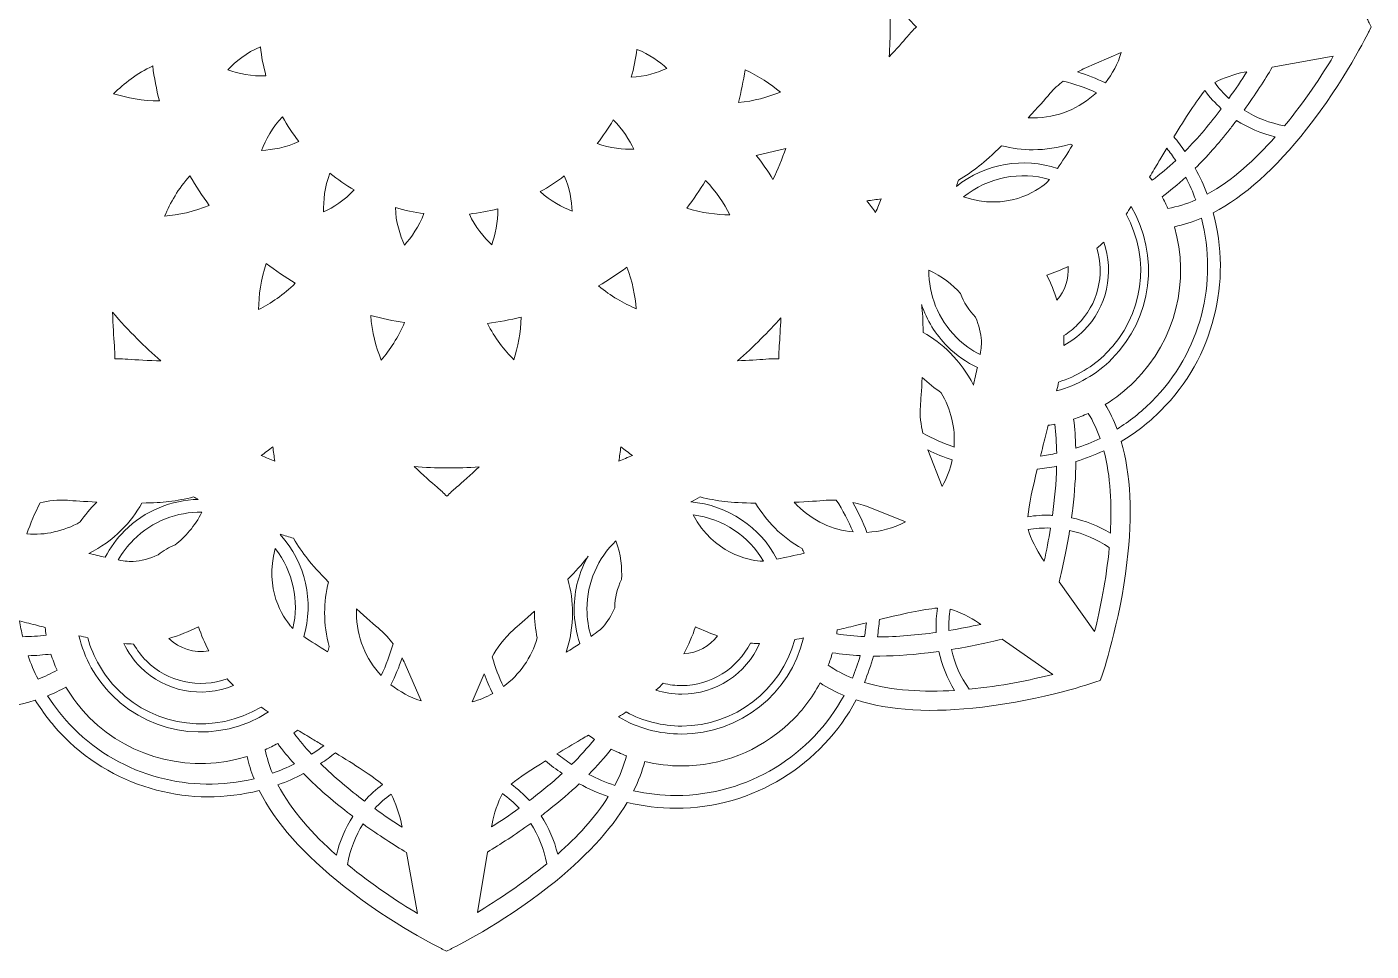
# Model space of a CAD drawing. Header units: millimetres. Extents: x -417 to 661, y -646 to -7.
# Drawn here: x 76.5 to 298.1, y -645.7 to -493.3 of the extents above; entities that cross this region are included whole.
import ezdxf

# ---------------------------------------------------------------- set-up
doc = ezdxf.new("R2010")
doc.units = ezdxf.units.MM
doc.header["$MEASUREMENT"] = 0
doc.layers.add('Layer 1', color=7, linetype='Continuous')

msp = doc.modelspace()

# ---------------------------------------------------------------- linework, layer by layer
at = {"layer": 'Layer 1', "lineweight": 0}
for points, knots in [([(297.77, -492.63), (297.61, -492.3), (293.76, -484.45), (287.47, -476.47), (282.31, -469.92), (277.15, -465.31), (272.02, -462.66), (272.72, -459.96), (273.1, -457.13), (273.1, -454.22), (273.1, -442.01), (266.56, -431.31), (256.8, -425.41), (258.48, -419.96), (258.84, -413.14), (257.88, -404.99), (256.68, -394.91), (253.85, -386.63), (253.73, -386.28), (253.73, -386.28), (253.48, -385.56), (253.48, -385.56), (253.48, -385.56), (252.75, -385.31), (252.75, -385.31), (252.41, -385.19), (244.13, -382.36), (234.04, -381.16), (225.77, -380.18), (218.85, -380.57), (213.35, -382.32), (211.94, -379.92), (210.2, -377.65), (208.14, -375.59), (199.51, -366.96), (187.32, -364.01), (176.25, -366.74), (173.58, -361.7), (169.02, -356.62), (162.57, -351.55), (154.59, -345.26), (146.74, -341.41), (146.41, -341.25), (146.41, -341.25), (145.72, -340.91), (145.72, -340.91), (145.72, -340.91), (145.03, -341.25), (145.03, -341.25), (144.7, -341.41), (136.85, -345.26), (128.87, -351.55), (122.32, -356.7), (117.71, -361.87), (115.06, -367), (112.36, -366.29), (109.53, -365.92), (106.61, -365.92), (94.41, -365.92), (83.7, -372.46), (77.81, -382.22), (72.36, -380.54), (65.53, -380.17), (57.39, -381.14), (47.3, -382.34), (39.03, -385.17), (38.68, -385.29), (38.68, -385.29), (37.95, -385.54), (37.95, -385.54), (37.95, -385.54), (37.7, -386.26), (37.7, -386.26), (37.58, -386.61), (34.76, -394.89), (33.56, -404.97), (32.57, -413.25), (32.97, -420.17), (34.72, -425.67), (32.31, -427.08), (30.05, -428.82), (27.99, -430.88), (19.35, -439.51), (16.41, -451.7), (19.14, -462.77), (14.1, -465.43), (9.02, -470), (3.94, -476.44), (-2.34, -484.42), (-6.19, -492.28), (-6.36, -492.61), (-6.36, -492.61), (-6.69, -493.3), (-6.69, -493.3), (-6.69, -493.3), (-6.36, -493.99), (-6.36, -493.99), (-6.19, -494.32), (-2.34, -502.17), (3.94, -510.15), (9.07, -516.66), (14.2, -521.25), (19.3, -523.91), (18.66, -526.49), (18.32, -529.19), (18.32, -531.97), (18.32, -544.22), (24.91, -554.96), (34.73, -560.84), (32.95, -566.35), (32.55, -573.3), (33.54, -581.63), (34.74, -591.71), (37.56, -599.99), (37.68, -600.34), (37.68, -600.34), (37.94, -601.06), (37.94, -601.06), (37.94, -601.06), (38.66, -601.31), (38.66, -601.31), (39.01, -601.43), (47.29, -604.26), (57.37, -605.46), (65.57, -606.44), (72.43, -606.05), (77.9, -604.34), (79.24, -606.51), (80.84, -608.56), (82.72, -610.44), (91.41, -619.13), (103.7, -622.05), (114.83, -619.23), (117.44, -624.48), (122.12, -629.78), (128.84, -635.08), (136.82, -641.36), (144.67, -645.21), (145, -645.37), (145, -645.37), (145.69, -645.71), (145.69, -645.71), (145.69, -645.71), (146.38, -645.37), (146.38, -645.37), (146.71, -645.21), (154.57, -641.36), (162.55, -635.08), (168.43, -630.44), (172.76, -625.79), (175.49, -621.18), (178.07, -621.81), (180.76, -622.15), (183.52, -622.15), (196.37, -622.15), (207.56, -614.91), (213.22, -604.28), (218.73, -606.07), (225.69, -606.47), (234.02, -605.48), (244.11, -604.28), (252.39, -601.45), (252.74, -601.33), (252.74, -601.33), (253.46, -601.08), (253.46, -601.08), (253.46, -601.08), (253.71, -600.36), (253.71, -600.36), (253.83, -600.01), (256.66, -591.73), (257.86, -581.65), (258.8, -573.72), (258.48, -567.05), (256.91, -561.67), (259.24, -560.28), (261.43, -558.59), (263.43, -556.59), (272.25, -547.76), (275.13, -535.22), (272.08, -523.96), (277.18, -521.31), (282.33, -516.7), (287.47, -510.18), (293.76, -502.2), (297.61, -494.35), (297.77, -494.01), (297.77, -494.01), (298.11, -493.32), (298.11, -493.32), (298.11, -493.32), (297.77, -492.63), (297.77, -492.63)], [0, 0, 0, 0, 1, 1, 1, 2, 2, 2, 3, 3, 3, 4, 4, 4, 5, 5, 5, 6, 6, 6, 7, 7, 7, 8, 8, 8, 9, 9, 9, 10, 10, 10, 11, 11, 11, 12, 12, 12, 13, 13, 13, 14, 14, 14, 15, 15, 15, 16, 16, 16, 17, 17, 17, 18, 18, 18, 19, 19, 19, 20, 20, 20, 21, 21, 21, 22, 22, 22, 23, 23, 23, 24, 24, 24, 25, 25, 25, 26, 26, 26, 27, 27, 27, 28, 28, 28, 29, 29, 29, 30, 30, 30, 31, 31, 31, 32, 32, 32, 33, 33, 33, 34, 34, 34, 35, 35, 35, 36, 36, 36, 37, 37, 37, 38, 38, 38, 39, 39, 39, 40, 40, 40, 41, 41, 41, 42, 42, 42, 43, 43, 43, 44, 44, 44, 45, 45, 45, 46, 46, 46, 47, 47, 47, 48, 48, 48, 49, 49, 49, 50, 50, 50, 51, 51, 51, 52, 52, 52, 53, 53, 53, 54, 54, 54, 55, 55, 55, 56, 56, 56, 57, 57, 57, 58, 58, 58, 59, 59, 59, 60, 60, 60, 61, 61, 61, 62, 62, 62, 63, 63, 63, 64, 64, 64, 64]), ([(218.66, -488.38), (219.85, -489.65), (220.94, -490.88), (221.66, -491.73), (222.11, -492.27), (222.61, -492.8), (223.14, -493.31), (222.61, -493.83), (222.11, -494.36), (221.66, -494.89), (220.94, -495.75), (219.85, -496.97), (218.67, -498.25), (218.78, -496.61), (218.83, -494.97), (218.83, -493.33), (218.83, -491.68), (218.78, -490.03), (218.66, -488.38)], [0, 0, 0, 0, 1, 1, 1, 2, 2, 2, 3, 3, 3, 4, 4, 4, 5, 5, 5, 6, 6, 6, 6]), ([(109.66, -500.39), (110.92, -499.08), (112.76, -497.51), (115.01, -496.59), (115.19, -498.21), (115.5, -499.81), (115.93, -501.38), (113.59, -501.53), (111.32, -500.98), (109.66, -500.39)], [0, 0, 0, 0, 1, 1, 1, 2, 2, 2, 3, 3, 3, 3]), ([(176.14, -501.62), (176.56, -500.11), (176.88, -498.58), (177.07, -497.02), (179.1, -497.8), (180.81, -499.07), (182.03, -500.16), (180.49, -500.84), (178.38, -501.54), (176.14, -501.62)], [0, 0, 0, 0, 1, 1, 1, 2, 2, 2, 3, 3, 3, 3]), ([(254.3, -502.55), (252.81, -501.83), (251.28, -501.23), (249.72, -500.74), (250.26, -500.44), (250.66, -500.24), (250.8, -500.17), (250.8, -500.17), (256.92, -497.53), (256.92, -497.53), (256.36, -499.39), (255.46, -501.08), (254.3, -502.55)], [0, 0, 0, 0, 1, 1, 1, 2, 2, 2, 3, 3, 3, 4, 4, 4, 4]), ([(283.85, -509.63), (281.42, -509.19), (279.15, -508.29), (277.17, -507.04), (279.02, -504.47), (280.58, -502.03), (281.82, -499.96), (281.82, -499.96), (291.87, -498.16), (291.87, -498.16), (289.95, -501.37), (287.2, -505.57), (283.85, -509.63)], [0, 0, 0, 0, 1, 1, 1, 2, 2, 2, 3, 3, 3, 4, 4, 4, 4]), ([(98.35, -505.51), (95.63, -505.56), (93, -505.02), (90.81, -504.34), (92.51, -502.68), (94.69, -500.95), (97.25, -499.76), (97.5, -501.7), (97.87, -503.62), (98.35, -505.51)], [0, 0, 0, 0, 1, 1, 1, 2, 2, 2, 3, 3, 3, 3]), ([(194.9, -500.39), (197.15, -501.39), (199.13, -502.76), (200.72, -504.08), (198.74, -504.87), (196.34, -505.58), (193.8, -505.8), (194.27, -504.02), (194.63, -502.21), (194.9, -500.39)], [0, 0, 0, 0, 1, 1, 1, 2, 2, 2, 3, 3, 3, 3]), ([(272.32, -502.47), (273.64, -501.76), (275.68, -501.07), (277.17, -500.79), (277.17, -500.79), (277.63, -500.71), (277.63, -500.71), (276.75, -502.1), (275.75, -503.58), (274.66, -505.11), (273.79, -504.31), (273.01, -503.42), (272.32, -502.47)], [0, 0, 0, 0, 1, 1, 1, 2, 2, 2, 3, 3, 3, 4, 4, 4, 4]), ([(242.38, -508.32), (242.12, -508.32), (241.86, -508.31), (241.6, -508.3), (243.08, -506.69), (244.38, -505.21), (245.16, -504.3), (245.8, -503.53), (246.59, -502.84), (247.37, -502.26), (249.23, -502.72), (251.06, -503.36), (252.82, -504.17), (250.1, -506.75), (246.41, -508.32), (242.38, -508.32)], [0, 0, 0, 0, 1, 1, 1, 2, 2, 2, 3, 3, 3, 4, 4, 4, 5, 5, 5, 5]), ([(267.41, -513.84), (266.84, -513.01), (266.24, -512.2), (265.59, -511.42), (267.49, -508.32), (269.29, -505.51), (270.71, -503.82), (271.5, -504.9), (272.41, -505.9), (273.41, -506.8), (271.62, -509.19), (269.6, -511.61), (267.41, -513.84)], [0, 0, 0, 0, 1, 1, 1, 2, 2, 2, 3, 3, 3, 4, 4, 4, 4]), ([(118.67, -508.14), (119.46, -509.56), (120.35, -510.92), (121.34, -512.21), (119.25, -513.23), (116.96, -513.58), (115.21, -513.68), (115.87, -511.99), (116.96, -509.85), (118.67, -508.14)], [0, 0, 0, 0, 1, 1, 1, 2, 2, 2, 3, 3, 3, 3]), ([(176.57, -513.48), (174.87, -513.52), (172.64, -513.36), (170.52, -512.55), (171.5, -511.32), (172.38, -510.02), (173.17, -508.66), (174.75, -510.16), (175.86, -512), (176.57, -513.48)], [0, 0, 0, 0, 1, 1, 1, 2, 2, 2, 3, 3, 3, 3]), ([(271.09, -520.9), (270.53, -519.44), (269.88, -518.01), (269.12, -516.62), (271.02, -514.73), (272.92, -512.58), (274.82, -510.17), (275.2, -509.69), (275.57, -509.21), (275.93, -508.73), (277.84, -509.96), (279.99, -510.89), (282.3, -511.44), (279, -515.19), (275.2, -518.65), (271.09, -520.9)], [0, 0, 0, 0, 1, 1, 1, 2, 2, 2, 3, 3, 3, 4, 4, 4, 5, 5, 5, 5]), ([(199.5, -518.5), (198.66, -517.07), (197.75, -515.74), (196.76, -514.51), (196.76, -514.51), (201.63, -513.34), (201.63, -513.34), (201.01, -515.09), (200.29, -516.81), (199.5, -518.5)], [0, 0, 0, 0, 1, 1, 1, 2, 2, 2, 3, 3, 3, 3]), ([(229.75, -519.61), (229.86, -519.28), (229.97, -518.94), (230.07, -518.6), (231.26, -517.89), (232.41, -517.09), (233.5, -516.25), (234.48, -515.49), (235.72, -514.37), (237.2, -512.9), (238.88, -513.34), (240.62, -513.57), (242.38, -513.57), (244.47, -513.57), (246.52, -513.25), (248.47, -512.64), (248.61, -512.69), (248.75, -512.74), (248.89, -512.79), (248.04, -514.18), (247.17, -515.54), (246.42, -516.66), (240.84, -514.81), (234.53, -515.79), (229.75, -519.61)], [0, 0, 0, 0, 1, 1, 1, 2, 2, 2, 3, 3, 3, 4, 4, 4, 5, 5, 5, 6, 6, 6, 7, 7, 7, 8, 8, 8, 8]), ([(263.14, -515.48), (263.57, -514.77), (264, -514.05), (264.43, -513.33), (264.95, -513.99), (265.43, -514.65), (265.89, -515.33), (264.64, -516.51), (263.33, -517.61), (261.99, -518.61), (261.86, -518.42), (261.73, -518.24), (261.6, -518.06), (262.1, -517.23), (262.61, -516.37), (263.14, -515.48)], [0, 0, 0, 0, 1, 1, 1, 2, 2, 2, 3, 3, 3, 4, 4, 4, 5, 5, 5, 5]), ([(106.59, -522.74), (104.1, -523.82), (101.48, -524.31), (99.22, -524.52), (100.15, -522.36), (101.49, -519.94), (103.38, -517.86), (104.35, -519.55), (105.42, -521.18), (106.59, -522.74)], [0, 0, 0, 0, 1, 1, 1, 2, 2, 2, 3, 3, 3, 3]), ([(125.42, -523.82), (125.38, -522.04), (125.57, -519.66), (126.48, -517.45), (127.74, -518.46), (129.07, -519.38), (130.47, -520.19), (128.93, -521.9), (126.98, -523.08), (125.42, -523.82)], [0, 0, 0, 0, 1, 1, 1, 2, 2, 2, 3, 3, 3, 3]), ([(165.1, -517.88), (166.01, -519.89), (166.33, -522.04), (166.42, -523.69), (164.82, -523.07), (162.8, -522.05), (161.14, -520.48), (162.53, -519.72), (163.85, -518.85), (165.1, -517.88)], [0, 0, 0, 0, 1, 1, 1, 2, 2, 2, 3, 3, 3, 3]), ([(230.93, -521.36), (234.98, -518.05), (240.31, -517.09), (245.11, -518.46), (244.88, -518.74), (244.68, -518.96), (244.52, -519.1), (244.52, -519.1), (244.52, -519.1), (244.52, -519.1), (243.05, -520.32), (238.08, -523.75), (230.93, -521.36)], [0, 0, 0, 0, 1, 1, 1, 2, 2, 2, 3, 3, 3, 4, 4, 4, 4]), ([(267.55, -518.11), (268.18, -519.32), (268.73, -520.57), (269.2, -521.84), (267.7, -522.5), (266.16, -522.98), (264.6, -523.25), (264.31, -522.6), (264, -521.95), (263.66, -521.31), (264.95, -520.37), (266.25, -519.3), (267.55, -518.11)], [0, 0, 0, 0, 1, 1, 1, 2, 2, 2, 3, 3, 3, 4, 4, 4, 4]), ([(188.4, -518.63), (190.12, -520.42), (191.44, -522.46), (192.41, -524.3), (190.25, -524.27), (187.74, -524), (185.29, -523.22), (186.41, -521.75), (187.45, -520.22), (188.4, -518.63)], [0, 0, 0, 0, 1, 1, 1, 2, 2, 2, 3, 3, 3, 3]), ([(217.35, -521.66), (217.05, -522.41), (216.74, -523.16), (216.42, -523.9), (215.96, -523.26), (215.49, -522.62), (214.98, -521.99), (215.78, -521.91), (216.57, -521.79), (217.35, -521.66)], [0, 0, 0, 0, 1, 1, 1, 2, 2, 2, 3, 3, 3, 3]), ([(246.27, -553.35), (246.39, -552.83), (246.49, -552.34), (246.59, -551.87), (249.55, -550.95), (252.25, -549.32), (254.45, -547.12), (260.58, -540.99), (261.86, -531.7), (257.72, -524.19), (257.99, -523.8), (258.26, -523.39), (258.55, -522.95), (263.27, -530.94), (262.08, -541.36), (255.39, -548.05), (252.83, -550.61), (249.71, -552.42), (246.27, -553.35)], [0, 0, 0, 0, 1, 1, 1, 2, 2, 2, 3, 3, 3, 4, 4, 4, 5, 5, 5, 6, 6, 6, 6]), ([(138.74, -529.29), (138.03, -527.67), (137.3, -525.45), (137.28, -523.11), (138.81, -523.56), (140.38, -523.89), (141.97, -524.1), (141.2, -526.22), (139.88, -528.02), (138.74, -529.29)], [0, 0, 0, 0, 1, 1, 1, 2, 2, 2, 3, 3, 3, 3]), ([(154.14, -523.31), (154.22, -525.53), (153.69, -527.67), (153.14, -529.25), (151.88, -528.05), (150.38, -526.31), (149.46, -524.18), (151.04, -524.01), (152.61, -523.72), (154.14, -523.31)], [0, 0, 0, 0, 1, 1, 1, 2, 2, 2, 3, 3, 3, 3]), ([(261.94, -555.1), (260.18, -556.86), (258.26, -558.36), (256.23, -559.62), (255.68, -558.16), (255.03, -556.81), (254.27, -555.57), (256.01, -554.52), (257.63, -553.24), (259.1, -551.77), (265.99, -544.89), (268.24, -535.08), (265.68, -526.26), (267.16, -525.97), (268.65, -525.5), (270.15, -524.87), (272.85, -535.33), (270.12, -546.92), (261.94, -555.1)], [0, 0, 0, 0, 1, 1, 1, 2, 2, 2, 3, 3, 3, 4, 4, 4, 5, 5, 5, 6, 6, 6, 6]), ([(247.45, -544.21), (248.28, -543.69), (249.04, -543.09), (249.73, -542.4), (253.06, -539.07), (254.24, -534.24), (252.89, -529.8), (253, -529.71), (253.11, -529.62), (253.22, -529.53), (253.49, -529.31), (253.76, -529.06), (254.04, -528.79), (255.81, -533.81), (254.58, -539.56), (250.74, -543.4), (249.75, -544.38), (248.66, -545.2), (247.46, -545.84), (247.48, -545.25), (247.48, -544.71), (247.45, -544.21)], [0, 0, 0, 0, 1, 1, 1, 2, 2, 2, 3, 3, 3, 4, 4, 4, 5, 5, 5, 6, 6, 6, 7, 7, 7, 7]), ([(115.98, -532.31), (117.5, -533.49), (119.1, -534.58), (120.75, -535.58), (118.88, -537.47), (116.69, -538.9), (114.72, -539.94), (114.75, -537.62), (115.05, -534.91), (115.98, -532.31)], [0, 0, 0, 0, 1, 1, 1, 2, 2, 2, 3, 3, 3, 3]), ([(170.75, -536.01), (172.36, -535.08), (173.92, -534.05), (175.42, -532.94), (176.35, -535.28), (176.79, -537.7), (176.98, -539.79), (174.97, -538.93), (172.73, -537.7), (170.75, -536.01)], [0, 0, 0, 0, 1, 1, 1, 2, 2, 2, 3, 3, 3, 3]), ([(229.76, -544.52), (226.7, -541.46), (225.18, -537.45), (225.19, -533.44), (227.39, -534.46), (229.12, -535.8), (230.43, -537.29), (230.96, -538.71), (231.78, -540.05), (232.91, -541.2), (233.47, -542.53), (233.79, -543.85), (233.89, -545.05), (233.93, -545.48), (233.82, -546.31), (233.64, -547.35), (232.24, -546.63), (230.93, -545.69), (229.76, -544.52)], [0, 0, 0, 0, 1, 1, 1, 2, 2, 2, 3, 3, 3, 4, 4, 4, 5, 5, 5, 6, 6, 6, 6]), ([(244.65, -534.26), (245.85, -533.85), (247.01, -533.37), (248.14, -532.81), (248.32, -534.82), (247.67, -536.85), (246.32, -538.37), (245.87, -536.97), (245.31, -535.59), (244.65, -534.26)], [0, 0, 0, 0, 1, 1, 1, 2, 2, 2, 3, 3, 3, 3]), ([(94.7, -544.75), (95.96, -546.01), (97.27, -547.23), (98.62, -548.4), (96.58, -548.34), (94.54, -548.23), (93.18, -548.11), (92.59, -548.06), (91.98, -548.04), (91.37, -548.04), (91.25, -548.04), (91.13, -548.04), (91.02, -548.04), (91.03, -547.3), (91, -546.58), (90.94, -545.88), (90.82, -544.48), (90.71, -542.42), (90.65, -540.36), (91.94, -541.88), (93.29, -543.35), (94.7, -544.75)], [0, 0, 0, 0, 1, 1, 1, 2, 2, 2, 3, 3, 3, 4, 4, 4, 5, 5, 5, 6, 6, 6, 7, 7, 7, 7]), ([(233.21, -549.48), (233.01, -550.4), (232.78, -551.38), (232.54, -552.37), (231.57, -550.41), (230.28, -548.62), (228.7, -547.04), (227.38, -545.72), (225.89, -544.59), (224.26, -543.68), (224.24, -541.8), (224.16, -540.28), (224.02, -539.15), (224.01, -539.14), (224.01, -539.14), (224.01, -539.13), (224.86, -541.64), (226.27, -544), (228.27, -546), (229.75, -547.48), (231.42, -548.64), (233.21, -549.48)], [0, 0, 0, 0, 1, 1, 1, 2, 2, 2, 3, 3, 3, 4, 4, 4, 5, 5, 5, 6, 6, 6, 7, 7, 7, 7]), ([(138.78, -542.07), (137.78, -544.48), (136.33, -546.58), (134.94, -548.26), (134.1, -546.15), (133.36, -543.6), (133.19, -540.9), (135.02, -541.4), (136.89, -541.79), (138.78, -542.07)], [0, 0, 0, 0, 1, 1, 1, 2, 2, 2, 3, 3, 3, 3]), ([(157.98, -541.17), (157.96, -543.73), (157.44, -546.17), (156.8, -548.21), (155.25, -546.62), (153.62, -544.59), (152.43, -542.21), (154.3, -541.97), (156.16, -541.63), (157.98, -541.17)], [0, 0, 0, 0, 1, 1, 1, 2, 2, 2, 3, 3, 3, 3]), ([(197.53, -544.75), (198.66, -543.63), (199.75, -542.46), (200.8, -541.26), (200.74, -543.04), (200.64, -544.73), (200.54, -545.88), (200.48, -546.58), (200.46, -547.3), (200.47, -548.04), (199.73, -548.03), (199.01, -548.05), (198.31, -548.11), (197.14, -548.21), (195.43, -548.31), (193.64, -548.37), (194.98, -547.21), (196.28, -546), (197.53, -544.75)], [0, 0, 0, 0, 1, 1, 1, 2, 2, 2, 3, 3, 3, 4, 4, 4, 5, 5, 5, 6, 6, 6, 6]), ([(223.8, -555.84), (223.88, -555), (224, -553.26), (224.1, -551.11), (225.09, -552.05), (226.14, -552.89), (227.23, -553.63), (228.87, -556.35), (229.58, -559.5), (229.36, -562.6), (227.59, -561.99), (225.86, -561.21), (224.19, -560.28), (223.91, -558.98), (223.68, -557.36), (223.8, -555.84)], [0, 0, 0, 0, 1, 1, 1, 2, 2, 2, 3, 3, 3, 4, 4, 4, 5, 5, 5, 5]), ([(249.06, -557.99), (249.88, -557.72), (250.69, -557.4), (251.48, -557.05), (252.27, -558.32), (252.91, -559.7), (253.43, -561.16), (252.12, -561.79), (250.79, -562.33), (249.42, -562.77), (249.38, -561.1), (249.26, -559.51), (249.06, -557.99)], [0, 0, 0, 0, 1, 1, 1, 2, 2, 2, 3, 3, 3, 4, 4, 4, 4]), ([(244.43, -560.81), (244.59, -560.2), (244.74, -559.6), (244.89, -559.01), (245.25, -558.95), (245.61, -558.89), (245.97, -558.81), (246.15, -560.39), (246.25, -562), (246.28, -563.61), (245.39, -563.8), (244.5, -563.95), (243.61, -564.07), (243.88, -562.99), (244.15, -561.9), (244.43, -560.81)], [0, 0, 0, 0, 1, 1, 1, 2, 2, 2, 3, 3, 3, 4, 4, 4, 5, 5, 5, 5]), ([(117.06, -562.55), (117.15, -563.35), (117.27, -564.14), (117.4, -564.92), (116.65, -564.62), (115.89, -564.31), (115.15, -563.99), (115.8, -563.53), (116.44, -563.05), (117.06, -562.55)], [0, 0, 0, 0, 1, 1, 1, 2, 2, 2, 3, 3, 3, 3]), ([(174.09, -564.91), (174.22, -564.14), (174.33, -563.35), (174.42, -562.55), (175.05, -563.05), (175.69, -563.53), (176.33, -563.98), (175.59, -564.31), (174.84, -564.62), (174.09, -564.91)], [0, 0, 0, 0, 1, 1, 1, 2, 2, 2, 3, 3, 3, 3]), ([(229.06, -564.71), (228.74, -566.23), (228.19, -567.71), (227.39, -569.09), (227.39, -569.09), (225.01, -563.07), (225.01, -563.07), (226.33, -563.71), (227.69, -564.26), (229.06, -564.71)], [0, 0, 0, 0, 1, 1, 1, 2, 2, 2, 3, 3, 3, 3]), ([(255.12, -576.79), (253.13, -575.59), (250.97, -574.73), (248.72, -574.26), (248.79, -573.75), (248.86, -573.22), (248.92, -572.69), (249.24, -569.97), (249.42, -567.4), (249.44, -564.97), (251.01, -564.5), (252.55, -563.9), (254.05, -563.19), (255.17, -567.42), (255.38, -572.17), (255.12, -576.79)], [0, 0, 0, 0, 1, 1, 1, 2, 2, 2, 3, 3, 3, 4, 4, 4, 5, 5, 5, 5]), ([(140.36, -565.82), (143.92, -566.1), (147.5, -566.12), (151.06, -565.88), (149.66, -567.19), (148.27, -568.43), (147.32, -569.23), (146.79, -569.68), (146.26, -570.18), (145.74, -570.71), (145.23, -570.18), (144.7, -569.68), (144.16, -569.23), (143.19, -568.41), (141.78, -567.15), (140.36, -565.82)], [0, 0, 0, 0, 1, 1, 1, 2, 2, 2, 3, 3, 3, 4, 4, 4, 5, 5, 5, 5]), ([(245.27, -573.85), (243.99, -573.8), (242.73, -573.89), (241.51, -574.09), (241.73, -572.08), (242.33, -569.29), (243.07, -566.24), (244.14, -566.14), (245.2, -565.98), (246.26, -565.77), (246.2, -568.52), (245.94, -571.26), (245.58, -573.86), (245.47, -573.86), (245.37, -573.85), (245.27, -573.85)], [0, 0, 0, 0, 1, 1, 1, 2, 2, 2, 3, 3, 3, 4, 4, 4, 5, 5, 5, 5]), ([(76.53, -576.93), (77.1, -575.16), (77.82, -573.44), (78.71, -571.77), (80.02, -571.48), (81.67, -571.24), (83.22, -571.37), (84.19, -571.46), (85.97, -571.57), (88.06, -571.67), (88.03, -571.7), (88, -571.72), (87.97, -571.75), (86.97, -572.75), (86.08, -573.82), (85.29, -574.95), (82.61, -576.49), (79.54, -577.15), (76.53, -576.93)], [0, 0, 0, 0, 1, 1, 1, 2, 2, 2, 3, 3, 3, 4, 4, 4, 5, 5, 5, 6, 6, 6, 6]), ([(92.13, -576.27), (93.45, -574.94), (94.58, -573.45), (95.49, -571.83), (97.31, -571.8), (98.8, -571.72), (99.91, -571.58), (101.27, -571.41), (102.64, -571.16), (103.99, -570.82), (104.25, -570.96), (104.51, -571.09), (104.77, -571.23), (100.36, -571.32), (95.98, -573.05), (92.62, -576.4), (91.31, -577.72), (90.24, -579.19), (89.43, -580.76), (88.57, -580.57), (87.65, -580.36), (86.73, -580.13), (88.72, -579.16), (90.54, -577.86), (92.13, -576.27)], [0, 0, 0, 0, 1, 1, 1, 2, 2, 2, 3, 3, 3, 4, 4, 4, 5, 5, 5, 6, 6, 6, 7, 7, 7, 8, 8, 8, 8]), ([(185.94, -571.64), (186.46, -571.37), (186.98, -571.1), (187.49, -570.82), (188.85, -571.16), (190.22, -571.41), (191.58, -571.58), (192.82, -571.74), (194.52, -571.82), (196.63, -571.83), (197.51, -573.33), (198.58, -574.71), (199.81, -575.94), (201.16, -577.29), (202.67, -578.43), (204.3, -579.34), (204.43, -579.59), (204.55, -579.84), (204.67, -580.09), (203.08, -580.47), (201.48, -580.82), (200.16, -581.07), (197.41, -575.84), (192.12, -572.15), (185.94, -571.64)], [0, 0, 0, 0, 1, 1, 1, 2, 2, 2, 3, 3, 3, 4, 4, 4, 5, 5, 5, 6, 6, 6, 7, 7, 7, 8, 8, 8, 8]), ([(203.52, -572.23), (203.35, -572.05), (203.17, -571.87), (203.01, -571.69), (205.16, -571.6), (207.09, -571.47), (208.27, -571.37), (208.82, -571.33), (209.39, -571.33), (209.94, -571.36), (211.02, -573.01), (211.94, -574.76), (212.7, -576.6), (209.34, -576.26), (206.08, -574.79), (203.52, -572.23)], [0, 0, 0, 0, 1, 1, 1, 2, 2, 2, 3, 3, 3, 4, 4, 4, 5, 5, 5, 5]), ([(94.11, -577.89), (97.21, -574.79), (101.3, -573.27), (105.37, -573.33), (104.19, -575.66), (102.63, -577.43), (100.94, -578.72), (99.96, -579.12), (99.02, -579.67), (98.17, -580.37), (96.74, -581.02), (95.31, -581.37), (94.03, -581.48), (93.58, -581.52), (92.7, -581.41), (91.58, -581.2), (92.26, -580.02), (93.1, -578.9), (94.11, -577.89)], [0, 0, 0, 0, 1, 1, 1, 2, 2, 2, 3, 3, 3, 4, 4, 4, 5, 5, 5, 6, 6, 6, 6]), ([(186.36, -573.79), (191.3, -574.39), (195.53, -577.3), (197.94, -581.4), (197.71, -581.42), (197.51, -581.42), (197.37, -581.41), (195.5, -581.24), (189.77, -580.18), (186.36, -573.79)], [0, 0, 0, 0, 1, 1, 1, 2, 2, 2, 3, 3, 3, 3]), ([(212.65, -571.75), (214.02, -572.05), (215.04, -572.4), (215.18, -572.45), (215.18, -572.45), (221.37, -574.91), (221.37, -574.91), (219.36, -575.98), (217.18, -576.56), (214.98, -576.66), (214.34, -574.96), (213.56, -573.31), (212.65, -571.75)], [0, 0, 0, 0, 1, 1, 1, 2, 2, 2, 3, 3, 3, 4, 4, 4, 4]), ([(245.26, -575.95), (244.95, -577.89), (244.59, -579.72), (244.22, -581.39), (244.22, -581.39), (243.9, -580.95), (243.9, -580.95), (243, -579.69), (241.98, -577.61), (241.58, -576.21), (242.76, -576), (243.97, -575.91), (245.2, -575.95), (245.22, -575.95), (245.24, -575.95), (245.26, -575.95)], [0, 0, 0, 0, 1, 1, 1, 2, 2, 2, 3, 3, 3, 4, 4, 4, 5, 5, 5, 5]), ([(118.29, -577.03), (118.29, -577.01), (118.3, -576.99), (118.31, -576.97), (119.02, -577.2), (119.74, -577.43), (120.46, -577.64), (121.18, -578.84), (121.97, -579.99), (122.81, -581.07), (123.58, -582.06), (124.73, -583.33), (126.24, -584.85), (125.82, -586.51), (125.6, -588.22), (125.6, -589.94), (125.6, -591.84), (125.86, -593.69), (126.37, -595.48), (126.28, -595.77), (126.18, -596.07), (126.08, -596.36), (124.67, -595.49), (123.29, -594.61), (122.18, -593.85), (123.83, -588.11), (122.53, -581.7), (118.29, -577.03)], [0, 0, 0, 0, 1, 1, 1, 2, 2, 2, 3, 3, 3, 4, 4, 4, 5, 5, 5, 6, 6, 6, 7, 7, 7, 8, 8, 8, 9, 9, 9, 9]), ([(169.51, -593.82), (169.08, -592.38), (168.84, -590.87), (168.84, -589.3), (168.84, -584.89), (170.68, -580.91), (173.62, -578.06), (174.43, -580.32), (174.67, -582.48), (174.53, -584.45), (173.84, -585.86), (173.45, -587.43), (173.42, -589.09), (172.89, -590.32), (172.23, -591.38), (171.5, -592.24), (171.2, -592.6), (170.48, -593.16), (169.51, -593.82)], [0, 0, 0, 0, 1, 1, 1, 2, 2, 2, 3, 3, 3, 4, 4, 4, 5, 5, 5, 6, 6, 6, 6]), ([(252.53, -593.02), (252.53, -593.02), (246.67, -584.82), (246.67, -584.82), (247.26, -582.43), (247.89, -579.53), (248.41, -576.35), (250.73, -576.85), (252.94, -577.81), (254.94, -579.18), (254.46, -584.41), (253.44, -589.34), (252.53, -593.02)], [0, 0, 0, 0, 1, 1, 1, 2, 2, 2, 3, 3, 3, 4, 4, 4, 4]), ([(117.47, -579.33), (120.44, -583.13), (121.41, -588), (120.36, -592.49), (120.2, -592.35), (120.07, -592.22), (119.98, -592.12), (118.8, -590.7), (115.59, -586.05), (117.47, -579.33)], [0, 0, 0, 0, 1, 1, 1, 2, 2, 2, 3, 3, 3, 3]), ([(167.69, -595.01), (166.97, -595.48), (166.19, -595.96), (165.41, -596.44), (166.11, -594.36), (166.47, -592.17), (166.47, -589.94), (166.47, -588.06), (166.21, -586.2), (165.7, -584.39), (166.99, -583.08), (167.99, -581.96), (168.68, -581.07), (168.8, -580.92), (168.91, -580.77), (169.02, -580.61), (167.57, -583.18), (166.74, -586.14), (166.74, -589.3), (166.74, -591.3), (167.08, -593.22), (167.69, -595.01)], [0, 0, 0, 0, 1, 1, 1, 2, 2, 2, 3, 3, 3, 4, 4, 4, 5, 5, 5, 6, 6, 6, 7, 7, 7, 7]), ([(130.87, -589.27), (132.43, -590.71), (133.87, -591.97), (134.76, -592.72), (135.56, -593.4), (136.27, -594.23), (136.87, -595.04), (136.38, -596.83), (135.73, -598.59), (134.92, -600.29), (132.39, -597.56), (130.85, -593.92), (130.85, -589.94), (130.85, -589.72), (130.86, -589.5), (130.87, -589.27)], [0, 0, 0, 0, 1, 1, 1, 2, 2, 2, 3, 3, 3, 4, 4, 4, 5, 5, 5, 5]), ([(217.05, -591.04), (220.78, -590.13), (224.27, -589.35), (226.62, -589.14), (226.44, -590.3), (226.36, -591.5), (226.4, -592.71), (226.41, -592.86), (226.42, -593.01), (226.42, -593.16), (223.32, -593.6), (220.01, -593.89), (216.72, -593.89), (216.87, -592.95), (216.98, -592), (217.05, -591.04)], [0, 0, 0, 0, 1, 1, 1, 2, 2, 2, 3, 3, 3, 4, 4, 4, 5, 5, 5, 5]), ([(228.5, -592.64), (228.46, -591.51), (228.54, -590.39), (228.72, -589.3), (230.16, -589.73), (232.13, -590.7), (233.39, -591.56), (233.39, -591.56), (233.77, -591.83), (233.77, -591.83), (232.15, -592.18), (230.38, -592.53), (228.51, -592.84), (228.51, -592.78), (228.5, -592.71), (228.5, -592.64)], [0, 0, 0, 0, 1, 1, 1, 2, 2, 2, 3, 3, 3, 4, 4, 4, 5, 5, 5, 5]), ([(78.28, -592.02), (78.7, -592.13), (79.11, -592.23), (79.51, -592.34), (79.57, -592.77), (79.64, -593.2), (79.72, -593.63), (78.44, -593.76), (77.13, -593.84), (75.82, -593.87), (75.62, -593.01), (75.45, -592.14), (75.32, -591.27), (76.32, -591.52), (77.31, -591.78), (78.28, -592.02)], [0, 0, 0, 0, 1, 1, 1, 2, 2, 2, 3, 3, 3, 4, 4, 4, 5, 5, 5, 5]), ([(153.22, -597.2), (153.92, -595.96), (155.16, -594.05), (156.73, -592.72), (157.44, -592.12), (158.71, -591.01), (160.17, -589.68), (160.2, -591.18), (160.35, -592.64), (160.64, -594.07), (159.71, -597.3), (157.73, -600.12), (155.08, -602.1), (154.33, -600.54), (153.71, -598.9), (153.22, -597.2)], [0, 0, 0, 0, 1, 1, 1, 2, 2, 2, 3, 3, 3, 4, 4, 4, 5, 5, 5, 5]), ([(210.11, -592.76), (211.07, -592.53), (212.06, -592.28), (213.09, -592.02), (213.69, -591.87), (214.29, -591.72), (214.9, -591.57), (214.82, -592.34), (214.72, -593.09), (214.59, -593.84), (213.04, -593.78), (211.5, -593.64), (210.01, -593.41), (210.04, -593.2), (210.08, -592.98), (210.11, -592.76)], [0, 0, 0, 0, 1, 1, 1, 2, 2, 2, 3, 3, 3, 4, 4, 4, 5, 5, 5, 5]), ([(90.57, -603.52), (87.83, -600.79), (85.97, -597.43), (85.1, -593.72), (85.61, -593.83), (86.09, -593.94), (86.55, -594.04), (87.43, -597.27), (89.13, -600.21), (91.51, -602.58), (97.8, -608.88), (107.57, -610.02), (115.11, -605.47), (115.49, -605.73), (115.9, -606), (116.33, -606.28), (108.25, -611.51), (97.53, -610.48), (90.57, -603.52)], [0, 0, 0, 0, 1, 1, 1, 2, 2, 2, 3, 3, 3, 4, 4, 4, 5, 5, 5, 6, 6, 6, 6]), ([(106.49, -596.18), (104.14, -596.61), (101.66, -595.88), (99.94, -594.15), (99.93, -594.15), (99.93, -594.15), (99.93, -594.14), (101.59, -593.67), (103.24, -593.03), (104.82, -592.24), (105.28, -593.6), (105.84, -594.92), (106.49, -596.18)], [0, 0, 0, 0, 1, 1, 1, 2, 2, 2, 3, 3, 3, 4, 4, 4, 4]), ([(186.74, -592.22), (187.92, -592.8), (189.14, -593.3), (190.38, -593.71), (189.07, -595.46), (187.04, -596.56), (184.82, -596.67), (185.57, -595.26), (186.22, -593.76), (186.74, -592.22)], [0, 0, 0, 0, 1, 1, 1, 2, 2, 2, 3, 3, 3, 3]), ([(94.11, -595.07), (94.68, -596.09), (95.39, -597.03), (96.22, -597.87), (99.73, -601.37), (104.93, -602.48), (109.52, -600.79), (109.53, -600.8), (109.54, -600.81), (109.54, -600.82), (109.84, -601.17), (110.18, -601.53), (110.56, -601.9), (105.36, -604.08), (99.31, -602.96), (95.22, -598.87), (94.1, -597.74), (93.17, -596.43), (92.49, -595), (93.07, -595.05), (93.61, -595.07), (94.11, -595.07)], [0, 0, 0, 0, 1, 1, 1, 2, 2, 2, 3, 3, 3, 4, 4, 4, 5, 5, 5, 6, 6, 6, 7, 7, 7, 7]), ([(174.04, -607.09), (174.49, -606.8), (174.91, -606.54), (175.31, -606.28), (178.11, -607.8), (181.26, -608.6), (184.47, -608.6), (193.17, -608.6), (200.84, -602.66), (203.1, -594.34), (203.55, -594.26), (204.03, -594.16), (204.53, -594.06), (202.36, -603.25), (194.1, -609.92), (184.47, -609.92), (180.75, -609.92), (177.19, -608.95), (174.04, -607.09)], [0, 0, 0, 0, 1, 1, 1, 2, 2, 2, 3, 3, 3, 4, 4, 4, 5, 5, 5, 6, 6, 6, 6]), ([(181.4, -601.55), (182.4, -601.8), (183.43, -601.93), (184.47, -601.93), (189.27, -601.93), (193.66, -599.15), (195.78, -594.91), (195.9, -594.92), (196.02, -594.93), (196.13, -594.94), (196.5, -594.97), (196.89, -594.99), (197.31, -594.99), (195.08, -600), (190.08, -603.34), (184.47, -603.34), (183.02, -603.34), (181.59, -603.12), (180.22, -602.68), (180.66, -602.29), (181.05, -601.92), (181.4, -601.55)], [0, 0, 0, 0, 1, 1, 1, 2, 2, 2, 3, 3, 3, 4, 4, 4, 5, 5, 5, 6, 6, 6, 7, 7, 7, 7]), ([(231.84, -602.53), (230.44, -600.54), (229.45, -598.32), (228.93, -595.98), (232.06, -595.47), (234.91, -594.85), (237.26, -594.26), (237.26, -594.26), (245.64, -600.09), (245.64, -600.09), (242, -601), (237.08, -602.03), (231.84, -602.53)], [0, 0, 0, 0, 1, 1, 1, 2, 2, 2, 3, 3, 3, 4, 4, 4, 4]), ([(76.72, -597.01), (78.03, -596.97), (79.28, -596.87), (80.49, -596.73), (80.77, -597.63), (81.1, -598.51), (81.48, -599.37), (80.5, -599.95), (79.45, -600.44), (78.35, -600.85), (77.72, -599.6), (77.17, -598.32), (76.72, -597.01)], [0, 0, 0, 0, 1, 1, 1, 2, 2, 2, 3, 3, 3, 4, 4, 4, 4]), ([(138.36, -597.37), (138.66, -597.9), (138.84, -598.28), (138.88, -598.38), (138.88, -598.38), (141.5, -604.43), (141.5, -604.43), (139.66, -603.86), (137.98, -602.95), (136.52, -601.78), (137.24, -600.34), (137.86, -598.87), (138.36, -597.37)], [0, 0, 0, 0, 1, 1, 1, 2, 2, 2, 3, 3, 3, 4, 4, 4, 4]), ([(212.6, -600.7), (211.17, -600.13), (209.84, -599.42), (208.62, -598.57), (208.88, -597.89), (209.11, -597.21), (209.31, -596.51), (210.76, -596.74), (212.29, -596.9), (213.89, -596.98), (213.53, -598.25), (213.1, -599.5), (212.6, -600.7)], [0, 0, 0, 0, 1, 1, 1, 2, 2, 2, 3, 3, 3, 4, 4, 4, 4]), ([(214.58, -601.4), (215.17, -599.99), (215.66, -598.54), (216.05, -597.05), (218.86, -597.08), (221.87, -596.91), (225.09, -596.53), (225.68, -596.46), (226.27, -596.38), (226.85, -596.3), (227.34, -598.56), (228.22, -600.73), (229.45, -602.72), (224.37, -603.04), (219.14, -602.78), (214.58, -601.4)], [0, 0, 0, 0, 1, 1, 1, 2, 2, 2, 3, 3, 3, 4, 4, 4, 5, 5, 5, 5]), ([(153.3, -603.25), (152.23, -603.83), (151.1, -604.3), (149.9, -604.62), (149.9, -604.62), (151.91, -599.98), (151.91, -599.98), (152.31, -601.1), (152.78, -602.19), (153.3, -603.25)], [0, 0, 0, 0, 1, 1, 1, 2, 2, 2, 3, 3, 3, 3]), ([(84.2, -608.96), (82.56, -607.31), (81.14, -605.52), (79.93, -603.63), (80.99, -603.2), (81.99, -602.72), (82.93, -602.18), (84.02, -604.01), (85.33, -605.71), (86.86, -607.24), (93.81, -614.19), (103.91, -616.37), (112.83, -613.63), (113.09, -614.85), (113.47, -616.06), (113.96, -617.29), (103.62, -619.79), (92.26, -617.01), (84.2, -608.96)], [0, 0, 0, 0, 1, 1, 1, 2, 2, 2, 3, 3, 3, 4, 4, 4, 5, 5, 5, 6, 6, 6, 6]), ([(183.52, -620.05), (181.12, -620.05), (178.79, -619.77), (176.54, -619.26), (177.35, -617.65), (177.95, -616.04), (178.37, -614.44), (180.36, -614.92), (182.4, -615.18), (184.47, -615.18), (190.96, -615.18), (197.17, -612.75), (201.96, -608.35), (204.14, -606.35), (205.93, -604.02), (207.29, -601.48), (208.49, -602.28), (209.8, -602.97), (211.23, -603.55), (205.88, -613.37), (195.47, -620.05), (183.52, -620.05)], [0, 0, 0, 0, 1, 1, 1, 2, 2, 2, 3, 3, 3, 4, 4, 4, 5, 5, 5, 6, 6, 6, 7, 7, 7, 7]), ([(121.15, -609.27), (121.94, -609.75), (122.76, -610.24), (123.59, -610.74), (124.21, -611.11), (124.83, -611.48), (125.44, -611.85), (124.79, -612.34), (124.13, -612.8), (123.45, -613.24), (122.41, -612.11), (121.42, -610.94), (120.53, -609.74), (120.74, -609.59), (120.95, -609.44), (121.15, -609.27)], [0, 0, 0, 0, 1, 1, 1, 2, 2, 2, 3, 3, 3, 4, 4, 4, 5, 5, 5, 5]), ([(115.81, -612.5), (116.51, -612.19), (117.19, -611.85), (117.86, -611.47), (118.69, -612.59), (119.61, -613.72), (120.62, -614.84), (119.44, -615.43), (118.23, -615.95), (117, -616.38), (116.47, -615.11), (116.07, -613.82), (115.81, -612.5)], [0, 0, 0, 0, 1, 1, 1, 2, 2, 2, 3, 3, 3, 4, 4, 4, 4]), ([(163.9, -613.18), (165.18, -612.4), (166.5, -611.62), (167.82, -610.84), (167.82, -610.84), (168.04, -610.71), (168.04, -610.71), (168.39, -610.5), (168.74, -610.29), (169.08, -610.09), (169.41, -610.33), (169.74, -610.56), (170.08, -610.79), (168.93, -612.22), (167.66, -613.61), (166.32, -614.93), (165.49, -614.38), (164.68, -613.8), (163.9, -613.18)], [0, 0, 0, 0, 1, 1, 1, 2, 2, 2, 3, 3, 3, 4, 4, 4, 5, 5, 5, 6, 6, 6, 6]), ([(132.15, -620.97), (129.71, -619.12), (127.22, -617.05), (124.94, -614.78), (125.77, -614.24), (126.58, -613.64), (127.37, -613.02), (130.52, -614.94), (133.41, -616.79), (135.16, -618.24), (134.07, -619.04), (133.06, -619.95), (132.15, -620.97)], [0, 0, 0, 0, 1, 1, 1, 2, 2, 2, 3, 3, 3, 4, 4, 4, 4]), ([(173.43, -618.39), (171.95, -617.88), (170.52, -617.28), (169.15, -616.57), (170.52, -615.18), (171.75, -613.79), (172.84, -612.4), (173.66, -612.81), (174.49, -613.18), (175.35, -613.5), (174.93, -615.17), (174.27, -616.8), (173.43, -618.39)], [0, 0, 0, 0, 1, 1, 1, 2, 2, 2, 3, 3, 3, 4, 4, 4, 4]), ([(156.33, -618.18), (157.71, -617.07), (159.72, -615.75), (162, -614.34), (162.88, -615.08), (163.8, -615.77), (164.76, -616.42), (163, -618.03), (161.17, -619.52), (159.35, -620.89), (158.44, -619.88), (157.43, -618.97), (156.33, -618.18)], [0, 0, 0, 0, 1, 1, 1, 2, 2, 2, 3, 3, 3, 4, 4, 4, 4]), ([(117.9, -618.29), (119.34, -617.77), (120.75, -617.16), (122.13, -616.44), (124.08, -618.43), (126.32, -620.43), (128.85, -622.43), (129.31, -622.79), (129.78, -623.14), (130.24, -623.49), (129.01, -625.41), (128.08, -627.56), (127.53, -629.87), (123.68, -626.47), (120.13, -622.54), (117.9, -618.29)], [0, 0, 0, 0, 1, 1, 1, 2, 2, 2, 3, 3, 3, 4, 4, 4, 5, 5, 5, 5]), ([(164.02, -629.73), (163.46, -627.44), (162.52, -625.3), (161.29, -623.4), (161.71, -623.08), (162.13, -622.76), (162.56, -622.43), (164.38, -620.99), (166.05, -619.55), (167.57, -618.12), (169.1, -618.95), (170.7, -619.66), (172.36, -620.24), (170.18, -623.69), (167.21, -626.89), (164.02, -629.73)], [0, 0, 0, 0, 1, 1, 1, 2, 2, 2, 3, 3, 3, 4, 4, 4, 5, 5, 5, 5]), ([(138.27, -624.78), (138.27, -624.78), (138.36, -625.27), (138.36, -625.27), (136.94, -624.37), (135.42, -623.34), (133.85, -622.22), (134.67, -621.33), (135.57, -620.53), (136.55, -619.83), (137.27, -621.14), (137.99, -623.25), (138.27, -624.78)], [0, 0, 0, 0, 1, 1, 1, 2, 2, 2, 3, 3, 3, 4, 4, 4, 4]), ([(153.21, -624.71), (153.47, -623.19), (154.2, -621.01), (154.9, -619.74), (155.9, -620.44), (156.82, -621.25), (157.66, -622.15), (156.08, -623.28), (154.55, -624.31), (153.12, -625.22), (153.12, -625.22), (153.21, -624.71), (153.21, -624.71)], [0, 0, 0, 0, 1, 1, 1, 2, 2, 2, 3, 3, 3, 4, 4, 4, 4]), ([(129.36, -631.43), (129.79, -628.99), (130.68, -626.72), (131.93, -624.74), (134.53, -626.61), (137.02, -628.2), (139.11, -629.46), (139.11, -629.46), (140.91, -639.5), (140.91, -639.5), (137.68, -637.57), (133.44, -634.8), (129.36, -631.43)], [0, 0, 0, 0, 1, 1, 1, 2, 2, 2, 3, 3, 3, 4, 4, 4, 4]), ([(152.43, -629.38), (154.53, -628.12), (157, -626.53), (159.59, -624.66), (160.85, -626.62), (161.75, -628.87), (162.2, -631.29), (158.19, -634.62), (154.01, -637.37), (150.78, -639.32), (150.78, -639.32), (152.43, -629.38), (152.43, -629.38)], [0, 0, 0, 0, 1, 1, 1, 2, 2, 2, 3, 3, 3, 4, 4, 4, 4])]:
    msp.add_open_spline(points, degree=3, knots=knots, dxfattribs=at)

doc.saveas('drawing.dxf')
